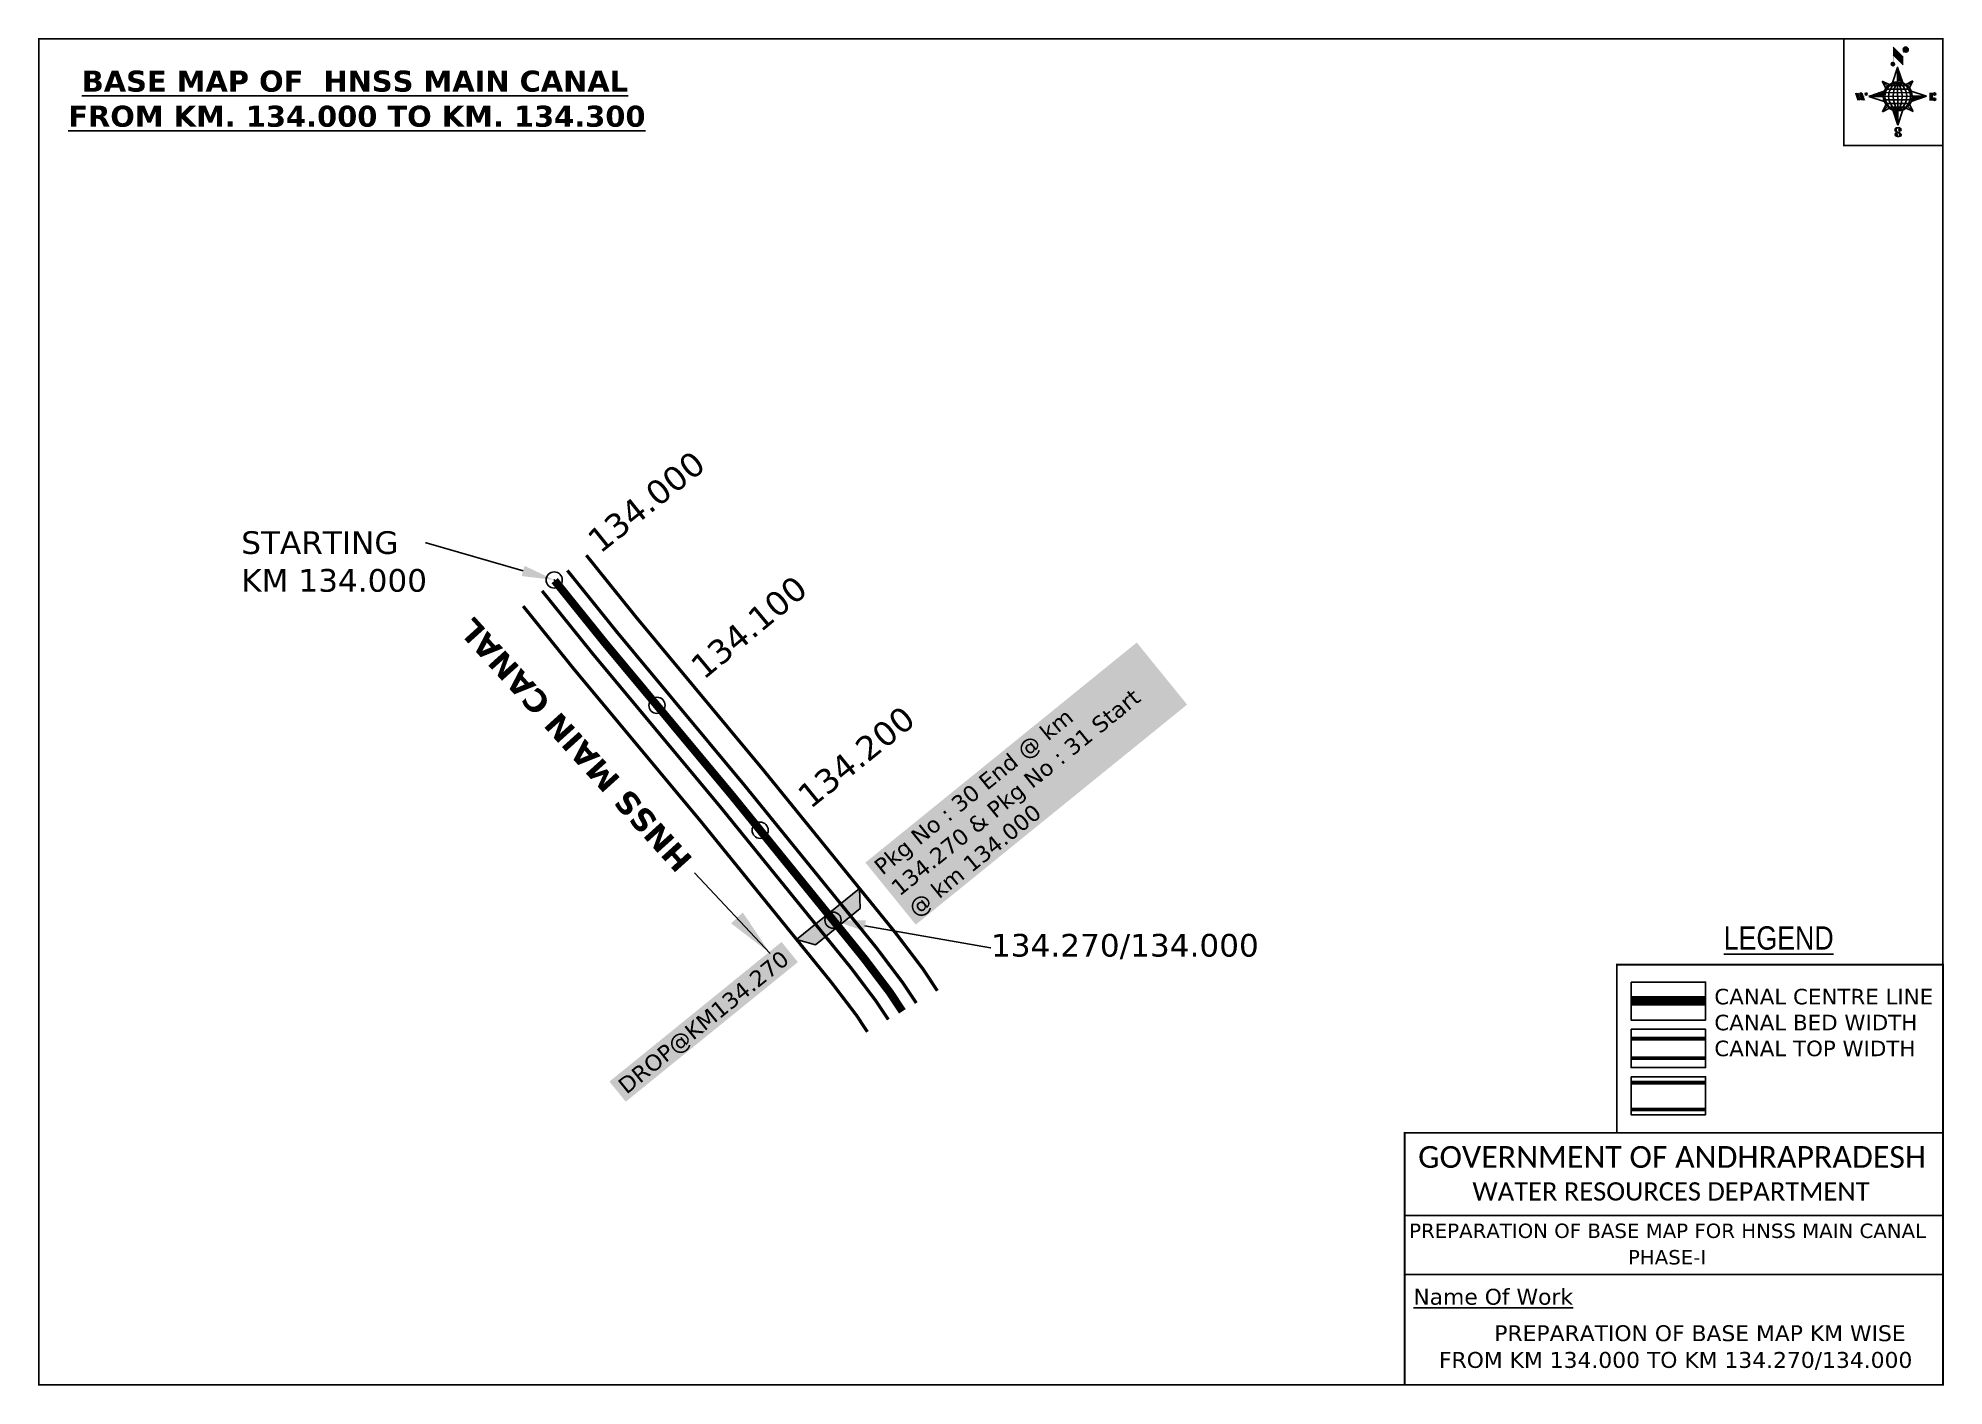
# Model space of a CAD drawing. Header units: inches. Extents: x 765311 to 769397, y 1690464 to 1692111.
# Drawn here: x 765311 to 766487, y 1691279 to 1692111 of the extents above.
import ezdxf
from ezdxf import colors
from ezdxf.entities.mleader import LeaderData, LeaderLine
from ezdxf.enums import TextEntityAlignment as Align
from ezdxf.math import Vec2, Vec3

# ---------------------------------------------------------------- set-up
doc = ezdxf.new("R2010")
doc.units = ezdxf.units.IN
doc.header["$MEASUREMENT"] = 0
doc.header["$PDMODE"] = 32
doc.header["$PDSIZE"] = 10
doc.linetypes.add('HIDDEN2', pattern=[0.1875, 0.125, -0.0625])
for name, color, linetype in [('AQUADUCT', 1, 'Continuous'), ('bord', 1, 'Continuous'), ('CANAL1', 1, 'Continuous'), ('CSMark', 72, 'Continuous'), ('DCBMS', 232, 'Continuous'), ('PAGE', 7, 'Continuous'), ('STRUCTURE', 5, 'Continuous'), ('TEXT', 7, 'Continuous')]:
    doc.layers.add(name, color=color, linetype=linetype)
doc.styles.add('ARIALN', font='ARIALN_1.TTF')
doc.styles.get("Standard").update_dxf_attribs({"font": 'verdana_0.ttf'})
doc.dimstyles.get("Standard").update_dxf_attribs({"dimtxt": 0.18, "dimasz": 0.18, "dimexe": 0.18, "dimexo": 0.0625, "dimgap": 0.09, "dimtad": 0, "dimtih": 1, "dimtoh": 1, "dimdec": 4, "dimzin": 0, "dimdsep": 46, "dimtxsty": 'Standard', "dimcen": 0.09, "dimadec": 0, "dimazin": 0, "dimtfac": 1, "dimtdec": 4, "dimtofl": 0, "dimtmove": 0, "dimatfit": 3, "dimfxl": 0, "dimtolj": 1, "dimtzin": 0, "dimarcsym": 0})
pattern_1 = [(267.297113149, (-8720374.938, 50637915.138), (10.5367255337, -0.497431438), [])]
pattern_2 = [(357.297113149, (-8720374.938, 50637915.138), (0.497431438, 10.5367255337), [])]

# ---------------------------------------------------------------- blocks, each defined once
blk = doc.blocks.new('*X16')
at = {"color": 0, "linetype": 'Continuous'}
for p, q in [((6321.6, 240.5), (6322.3, 241.2)), ((6321.6, 240.3), (6322.3, 241)), ((6321.6, 240.1), (6322.3, 240.8)), ((6321.6, 239.9), (6322.4, 240.7)), ((6321.6, 239.8), (6322.4, 240.6)), ((6321.6, 239.6), (6322.5, 240.5)), ((6321.6, 239.4), (6322.5, 240.3)), ((6321.6, 239.2), (6322.6, 240.2)), ((6321.7, 239.1), (6322.6, 240.1)), ((6321.8, 240.8), (6322.4, 241.4)), ((6321.8, 239), (6322.7, 240)), ((6321.8, 239), (6322.8, 239.9)), ((6321.9, 238.9), (6322.9, 239.8)), ((6322, 238.8), (6323, 239.7)), ((6322.1, 241.3), (6322.4, 241.6)), ((6322.1, 238.7), (6323.1, 239.6)), ((6322.2, 238.6), (6323.1, 239.6)), ((6322.3, 238.5), (6323.2, 239.5)), ((6322.4, 238.5), (6323.3, 239.4)), ((6322.5, 238.4), (6323.4, 239.3)), ((6322.7, 238.4), (6323.6, 239.3)), ((6322.8, 238.3), (6323.7, 239.2)), ((6322.9, 238.3), (6323.8, 239.1)), ((6323.1, 238.2), (6323.9, 239.1)), ((6323.2, 238.2), (6324, 239)), ((6323.3, 238.2), (6324.2, 239)), ((6323.5, 238.1), (6324.3, 238.9)), ((6323.7, 238.1), (6324.4, 238.9)), ((6323.8, 238.1), (6324.6, 238.8)), ((6324.1, 238.2), (6324.7, 238.8)), ((6324.3, 238.3), (6324.9, 238.8)), ((6324.6, 238.3), (6325.1, 238.8)), ((6324.8, 238.4), (6325.2, 238.8)), ((6325.1, 238.5), (6325.4, 238.8)), ((6325.4, 238.6), (6325.6, 238.8))]:
    blk.add_line(p, q, dxfattribs=at)
blk = doc.blocks.new('*X15')
at = {"color": 0, "linetype": 'Continuous'}
for p, q in [((6324.4, 240.3), (6324.5, 240.4)), ((6324.6, 240.3), (6324.8, 240.5)), ((6324.7, 240.2), (6325, 240.5)), ((6324.8, 240.2), (6325.2, 240.6)), ((6325, 240.1), (6325.5, 240.6)), ((6325.1, 240.1), (6325.6, 240.6)), ((6325.2, 240), (6325.8, 240.6)), ((6325.3, 240), (6326, 240.6)), ((6325.4, 239.9), (6326.1, 240.6)), ((6325.5, 239.8), (6326.2, 240.5)), ((6325.6, 239.8), (6326.3, 240.5)), ((6325.7, 239.7), (6326.5, 240.4)), ((6325.9, 239.6), (6326.6, 240.3)), ((6326, 239.5), (6326.7, 240.3)), ((6326, 239.4), (6326.8, 240.2)), ((6326.1, 239.3), (6327, 240.2)), ((6326.2, 239.3), (6327.1, 240.1)), ((6326.3, 239.2), (6327.1, 240)), ((6326.4, 239.1), (6327.2, 239.9)), ((6326.5, 239), (6327.3, 239.8)), ((6326.5, 238.9), (6327.4, 239.7)), ((6326.6, 238.8), (6327.5, 239.6)), ((6326.7, 238.7), (6327.5, 239.5)), ((6326.8, 238.6), (6327.6, 239.4)), ((6326.8, 238.5), (6327.7, 239.3)), ((6326.8, 236.5), (6327.4, 237)), ((6326.9, 238.3), (6327.8, 239.2)), ((6326.9, 238.2), (6327.9, 239.1)), ((6326.9, 236.8), (6327.6, 237.4)), ((6327, 238.1), (6327.8, 239)), ((6327, 237.9), (6327.8, 238.8)), ((6327, 237.8), (6327.8, 238.6)), ((6327, 237.6), (6327.8, 238.4)), ((6327, 237.4), (6327.8, 238.2)), ((6327, 237.3), (6327.8, 238)), ((6327, 237.1), (6327.8, 237.9))]:
    blk.add_line(p, q, dxfattribs=at)
blk = doc.blocks.new('H')
at = {"layer": 'bord', "extrusion": (0.000427885, 0.004792, 0.999988)}
h = blk.add_hatch(dxfattribs=at)
h.set_pattern_fill('LINE', color=8, scale=84.387686, angle=-2.7029, style=0)
h.set_pattern_definition(pattern_2)
h.paths.add_polyline_path([(-492, 786, -0.090992), (-448, 775), (-486, 912)])
h = blk.add_hatch(dxfattribs=at)
h.set_pattern_fill('LINE', color=8, scale=84.387686, angle=-92.7029, style=0)
h.set_pattern_definition(pattern_1)
h.paths.add_polyline_path([(-625, 665, -0.090992), (-615, 710), (-751, 671)])
h = blk.add_hatch(dxfattribs=at)
h.set_pattern_fill('LINE', color=8, scale=84.387686, angle=-2.7029, style=0)
h.set_pattern_definition(pattern_2)
h.paths.add_polyline_path([(-504, 533, -0.090992), (-549, 543), (-510, 406)])
h = blk.add_hatch(dxfattribs=at)
h.set_pattern_fill('LINE', color=8, scale=84.387686, angle=-92.7029, style=0)
h.set_pattern_definition(pattern_1)
h.paths.add_polyline_path([(-246, 647), (-372, 653, -0.090992), (-382, 609)])
for p, q in [((-519, 1020, -1217), (-435, 927, -1216)), ((-516, 1087, -1217), (-432, 994, -1217)), ((-538, 774, -1216), (-487, 906, -1216)), ((-487, 906, -1216), (-493, 780, -1216)), ((-487, 906, -1216), (-448, 769, -1216)), ((-865, 701, -1215), (-847, 638, -1215)), ((-847, 700, -1215), (-829, 637, -1215)), ((-829, 699, -1215), (-811, 636, -1215)), ((-829, 699, -1215), (-811, 698, -1215)), ((-811, 698, -1215), (-794, 635, -1215)), ((-752, 665, -1215), (-615, 704, -1215)), ((-627, 794, -1216), (-567, 760, -1216)), ((-627, 794, -1216), (-584, 747, -1215)), ((-599, 731, -1215), (-627, 794, -1216)), ((-421, 753, -1216), (-359, 781, -1216)), ((-359, 781, -1216), (-405, 739, -1216)), ((-359, 781, -1216), (-392, 721, -1215)), ((-379, 693, -1215), (-246, 641, -1215)), ((-213, 669, -1215), (-217, 601, -1215)), ((-752, 665, -1215), (-625, 659, -1215)), ((-619, 614, -1215), (-752, 665, -1215)), ((-639, 526, -1214), (-606, 585, -1215)), ((-639, 526, -1214), (-593, 568, -1215)), ((-577, 553, -1215), (-639, 526, -1214)), ((-511, 400, -1214), (-549, 537, -1214)), ((-460, 533, -1215), (-511, 400, -1214)), ((-505, 527, -1214), (-511, 400, -1214)), ((-371, 513, -1214), (-431, 546, -1215)), ((-371, 513, -1214), (-414, 560, -1215)), ((-399, 576, -1215), (-371, 513, -1214)), ((-246, 641, -1215), (-383, 603, -1215)), ((-373, 647, -1215), (-246, 641, -1215)), ((-197, 600, -1215), (-194, 668, -1215))]:
    blk.add_line(p, q, dxfattribs=at)
at = {"layer": 'bord', "color": 8, "linetype": 'ByBlock', "extrusion": (0.000427885, 0.004792, 0.999988)}
for p, q in [((-375, 679, -1215), (-620, 691, -1215)), ((-386, 711, -1215), (-605, 722, -1215)), ((-411, 744, -1216), (-578, 752, -1216)), ((-493, 780, -1216), (-505, 527, -1214)), ((-373, 647, -1215), (-625, 659, -1215)), ((-378, 616, -1215), (-623, 628, -1215)), ((-392, 585, -1215), (-611, 595, -1215)), ((-420, 555, -1215), (-587, 562, -1215))]:
    blk.add_line(p, q, dxfattribs=at)
at = {"layer": 'bord', "extrusion": (0.000427885, 0.004792, 0.999988), "elevation": -1212}
for points, const_width in [([(-522, 960), (-516, 1093)], 1.61), ([(-434, 933), (-428, 1066)], 1.61), ([(-870, 707), (-846, 706)], 0.642), ([(-829, 643), (-821, 678)], 0.642), ([(-793, 641), (-782, 694)], 0.642), ([(-223, 676), (-174, 673)], 0.706), ([(-829, 643), (-855, 644)], 0.642), ([(-811, 642), (-784, 641)], 0.642), ([(-177, 605), (-226, 607)], 0.706), ([(-195, 645), (-185, 644)], 0.706)]:
    blk.add_lwpolyline(points, dxfattribs=dict(at, const_width=const_width))
for points, const_width in [([(-414, 1073, 1), (-398, 1058, 1)], 22.3), ([(-530, 950, 1), (-520, 939, 1)], 14.8), ([(-776, 697, 1), (-769, 690, 1)], 8.9), ([(-180, 618, 1), (-173, 611, 1)], 9.79), ([(-178, 667, 1), (-171, 660, 1)], 9.79), ([(-490, 362, 1), (-498, 369, 1)], 11.1), ([(-525, 322, 1), (-533, 329, 1)], 11.1)]:
    blk.add_lwpolyline(points, format="xyb", close=True, dxfattribs=dict(at, const_width=const_width))
for points in [[(-537, 317), (-531, 310), (-520, 307), (-505, 307), (-494, 310), (-486, 318), (-487, 326), (-491, 333), (-494, 336), (-503, 341), (-522, 347), (-530, 352), (-534, 355), (-537, 363), (-537, 373), (-530, 381), (-520, 384), (-504, 384), (-493, 380), (-487, 373)], [(-522, 348), (-526, 354), (-528, 361), (-528, 371), (-526, 375), (-521, 381), (-515, 384)], [(-505, 307), (-499, 312), (-497, 319), (-497, 327), (-501, 335), (-509, 343)]]:
    blk.add_lwpolyline(points, dxfattribs=at)
at = {"layer": 'bord', "extrusion": (0.000427885, 0.004792, 0.999988)}
for centre, radius in [((-406, 1065, -1212), 22.3), ((-525, 944, -1212), 14.8), ((-773, 694, -1212), 8.9), ((-498, 659, -1212), 127), ((-177, 615, -1212), 9.79), ((-174, 663, -1212), 9.79), ((-494, 365, -1212), 11.1), ((-529, 325, -1212), 11.1)]:
    blk.add_circle(centre, radius, dxfattribs=at)
at = {"layer": 'bord', "color": 8, "linetype": 'ByBlock', "extrusion": (0.000427885, 0.004792, 0.999988)}
for centre, radius, start, end in [((-482, 658, -1212), 128, 94.9254, 259.6691), ((-437, 656, -1212), 141, 113.2864, 241.308), ((-316, 651, -1212), 222, 142.5892, 212.0053), ((-560, 662, -1212), 141, 293.2864, 61.308), ((-681, 668, -1212), 222, 322.5892, 32.0053), ((-515, 660, -1212), 128, 274.9254, 79.6691)]:
    blk.add_arc(centre, radius, start, end, dxfattribs=at)
at = {"layer": 'bord', "extrusion": (0.000427885, 0.004792, 0.999988)}
for points in [[(-516, 1093, -1212), (-431, 1000, -1212), (-519, 1026, -1212), (-434, 933, -1212)], [(-864, 707, -1212), (-846, 706, -1212), (-846, 644, -1212), (-829, 643, -1212)], [(-829, 705, -1212), (-811, 704, -1212), (-811, 642, -1212), (-793, 641, -1212)], [(-193, 674, -1212), (-197, 606, -1212), (-213, 675, -1212), (-216, 607, -1212)]]:
    blk.add_solid(points, dxfattribs=at)
at = {"layer": 'bord', "extrusion": (0.000427885, 0.004792, 0.999988), "xscale": 7.977342409717546, "yscale": 7.977342408231451, "zscale": 7.977342408476333, "rotation": 138.0840426661453}
for name, p in [('*X15', (38301, -31929, -1212)), ('*X16', (38314, -31951, -1212))]:
    blk.add_blockref(name, p, dxfattribs=at)

msp = doc.modelspace()

# ---------------------------------------------------------------- hatches: boundary and pattern name
at = {"layer": 'STRUCTURE'}
h = msp.add_hatch(color=0, dxfattribs=at)
h.set_gradient(color1=(0, 204, 0), tint=1, name='INVCYLINDER')
h.paths.add_polyline_path([(765790.9, 1691551.3), (765818.5, 1691573.7), (765818, 1691586.1), (765779.2, 1691554.6)])

# ---------------------------------------------------------------- linework, layer by layer
at = {"color": 3}
for p in [(765629.6, 1691776.5), (765693, 1691699.1), (765756.7, 1691622), (765801.7, 1691566.5)]:
    msp.add_point(p, dxfattribs=at)
at = {"layer": 'CANAL1', "color": 200, "const_width": 2}
for points in [[(765649.4, 1691791.8), (765680.2, 1691753.5), (765758.9, 1691658.9), (765840.3, 1691558.6), (765857, 1691536.6), (765866.1, 1691522.9)], [(765610.4, 1691760.4), (765641.5, 1691721.8), (765720.3, 1691627.2), (765800.9, 1691527.8), (765816.2, 1691507.7), (765822.9, 1691497.5)]]:
    msp.add_lwpolyline(points, dxfattribs=at)
at = {"layer": 'CANAL1', "color": 1, "linetype": 'HIDDEN2', "ltscale": 100, "const_width": 5}
msp.add_lwpolyline([(765629.9, 1691776.1), (765660.9, 1691737.6), (765739.6, 1691643.1), (765820.6, 1691543.2), (765836.6, 1691522.1), (765844.5, 1691510.2)], dxfattribs=at)
at = {"layer": 'CANAL1', "color": 5, "const_width": 2}
for points in [[(765853.1, 1691515.3), (765844.7, 1691527.9), (765828.5, 1691549.4), (765747.3, 1691649.4), (765668.6, 1691744), (765637.7, 1691782.4)], [(765622.1, 1691769.8), (765653.1, 1691731.3), (765731.9, 1691636.7), (765812.8, 1691537), (765828.4, 1691516.3), (765835.8, 1691505.1)]]:
    msp.add_lwpolyline(points, dxfattribs=at)
at = {"layer": 'CANAL1'}
msp.add_lwpolyline([(765820.6, 1691543.2), (765820.6, 1691543.2)], close=True, dxfattribs=at)
at = {"layer": 'CANAL1', "color": 1, "linetype": 'HIDDEN2', "ltscale": 100, "const_width": 6, "elevation": -0.4}
msp.add_lwpolyline([(766340.3, 1691516.6), (766294.3, 1691516.6)], dxfattribs=at)
at = {"layer": 'CANAL1', "color": 5, "const_width": 2.4, "elevation": -0.4}
for points in [[(766340.3, 1691493.3), (766294.3, 1691493.3)], [(766340.3, 1691481.3), (766294.3, 1691481.3)]]:
    msp.add_lwpolyline(points, dxfattribs=at)
at = {"layer": 'CANAL1', "color": 200, "const_width": 2.4, "elevation": -0.4}
for points in [[(766340.3, 1691466.1), (766294.3, 1691466.1)], [(766340.3, 1691449.6), (766294.3, 1691449.6)]]:
    msp.add_lwpolyline(points, dxfattribs=at)
at = {"layer": 'PAGE', "const_width": 1}
msp.add_lwpolyline([(765311.5, 1691279.6), (766486.8, 1691279.6), (766486.8, 1692110.6), (765311.5, 1692110.6), (765311.5, 1691279.6)], dxfattribs=at)
at = {"layer": 'PAGE'}
for points, const_width in [([(766486.8, 1692110.6), (766425.7, 1692110.6), (766425.7, 1692044.8), (766486.8, 1692044.8)], 1), ([(766486.8, 1691435.2), (766285.5, 1691435.2), (766285.5, 1691539), (766486.8, 1691539)], 1.2), ([(766154.6, 1691435.2), (766486.8, 1691435.2), (766486.8, 1691279.6), (766154.6, 1691279.6)], 1.2)]:
    msp.add_lwpolyline(points, close=True, dxfattribs=dict(at, const_width=const_width))
at = {"layer": 'PAGE', "elevation": -0.4}
for points in [[(766294.3, 1691528.3), (766340.3, 1691528.3), (766340.3, 1691504.8), (766294.3, 1691504.8)], [(766294.3, 1691499.1), (766340.3, 1691499.1), (766340.3, 1691475.5), (766294.3, 1691475.5)], [(766294.3, 1691469.8), (766340.3, 1691469.8), (766340.3, 1691446.3), (766294.3, 1691446.3)]]:
    msp.add_lwpolyline(points, close=True, dxfattribs=at)
at = {"layer": 'PAGE'}
for points in [[(766154.6, 1691384.2), (766486.8, 1691384.2)], [(766154.6, 1691347.8), (766486.8, 1691347.8)]]:
    msp.add_lwpolyline(points, dxfattribs=at)
at = {"layer": 'STRUCTURE', "color": 0}
for points in [[(765779.2, 1691554.6), (765818, 1691586.1)], [(765818, 1691586.1), (765818.5, 1691573.7)], [(765790.9, 1691551.3), (765818.5, 1691573.7)], [(765779.2, 1691554.6), (765790.9, 1691551.3)]]:
    msp.add_lwpolyline(points, dxfattribs=at)
msp.add_point((765801.7, 1691566.5), dxfattribs=at)

# ---------------------------------------------------------------- block references
at = {"layer": 'AQUADUCT', "color": 1, "xscale": 0.0703495379661093, "yscale": 0.07034953800030053, "zscale": 0.07034953795990817, "rotation": 3.078330607406165}
msp.add_blockref('H', (766496.4, 1692031.1, 85.4), dxfattribs=at)

# ---------------------------------------------------------------- texts
at = {"layer": 'CANAL1', "insert": (765706, 1691594.1), "char_height": 14, "width": 205.129, "attachment_point": 1, "rotation": 132.1086}
msp.add_mtext('\\pi0.96322;{\\fVerdana|b1|i0|c0|p34;HNSS MAIN CANAL}', dxfattribs=at)
at = {"layer": 'CSMark', "color": 1}
for s, rotation, p in [('134.000', 38.8312, (765653.2, 1691798.2)), ('134.100', 39.7956, (765717, 1691720.2)), ('134.200', 39.0446, (765782.9, 1691640.5))]:
    msp.add_text(s, height=15, rotation=rotation, dxfattribs=at).set_placement(p, align=Align.MIDDLE_LEFT)
at = {"layer": 'PAGE', "extrusion": (0.000201441, 0.004807, 0.999988), "style": 'ARIALN'}
msp.add_text('%%ULEGEND', height=14.4, rotation=359.9999, dxfattribs=at).set_placement((766385.4, 1691535.2, 8285.4), align=Align.MIDDLE)
at = {"layer": 'PAGE', "extrusion": (0.000201441, 0.004807, 0.999988)}
for s, height, p in [('PREPARATION OF BASE MAP FOR HNSS MAIN CANAL', 8.878, (766157.3, 1691350, 8284.5)), ('%%UName Of Work', 9.822, (766159.9, 1691308.8, 8283.1))]:
    msp.add_text(s, height=height, rotation=359.9999, dxfattribs=at).set_placement(p)
for s, height, p in [('PHASE-I', 8.88, (766316.5, 1691338.1, 8284.4)), ('PREPARATION OF BASE MAP KM WISE  ', 9.822, (766341.1, 1691291.2, 8283.2)), ('FROM KM 134.000 TO KM 134.270/134.000', 9.822, (766321.8, 1691274.7, 8283.2))]:
    msp.add_text(s, height=height, rotation=359.9999, dxfattribs=at).set_placement(p, align=Align.MIDDLE_CENTER)
at = {"layer": 'PAGE', "extrusion": (0.000201441, 0.004807, 0.999988), "attachment_point": 1, "text_direction": (1, -1e-06, -0.000201)}
for s, insert, char_height, width in [('CANAL CENTRE LINE CANAL BED WIDTH {\\H2.3741x; }CANAL TOP WIDTH{\\H1.9188x; }', (766345.7, 1691524.1, -0.4), 9.6, 168.926), ('\\pi3.5885;{\\fCalibri|b0|i0|c0|p34;\\H1.3333x;GOVERNMENT OF ANDHRAPRADESH\\P\\pi37.073;\\H0.83998x;WATER RESOURCES DEPARTMENT}', (766159.3, 1691427, -1.3), 10.059, 321.276)]:
    msp.add_mtext(s, dxfattribs=dict(at, insert=insert, char_height=char_height, width=width))
at = {"layer": 'STRUCTURE', "color": 5, "char_height": 10, "attachment_point": 1, "rotation": 39.0446, "bg_fill": 1, "box_fill_scale": 1.3, "bg_fill_color": 7, "bg_fill_true_color": 16777215, "bg_fill_transparency": 4390977}
for s, insert, width in [('Pkg No : 30 End @ km 134.270 & Pkg No : 31 Start @ km 134.000', (765825.9, 1691601.6), 209.657), ('DROP@KM134.270', (765667.9, 1691466.4), 130.819)]:
    msp.add_mtext(s, dxfattribs=dict(at, insert=insert, width=width))
at = {"layer": 'TEXT', "color": 1, "insert": (765316.2, 1692091), "char_height": 13, "width": 379.826, "attachment_point": 1}
msp.add_mtext('\\pi21.755;{\\fVerdana|b1|i0|c0|p34;\\LBASE MAP OF  HNSS MAIN CANAL \\P\\pi13.452;FROM KM. 134.000 TO KM. 134.300}', dxfattribs=at)

# ---------------------------------------------------------------- leaders
at = {"layer": 'CANAL1'}
msp.add_leader([(765762.9, 1691546), (765716.2, 1691595.8)], dimstyle='Standard', override={"dimasz": 30, "dimgap": 0.09, "dimtad": 0}, dxfattribs=at)
at = {"layer": 'DCBMS', "color": 5}
ml = msp.add_multileader_mtext('Standard', dxfattribs=at)
ml.set_content('STARTING\\PKM 134.000', color=5)
ml.set_leader_properties()
ml.build(insert=Vec2(0, 0))
ml.multileader.update_dxf_attribs({"dogleg_length": 0.36, "arrow_head_size": 20})
ctx = ml.context
ctx.base_point, ctx.char_height, ctx.arrow_head_size, ctx.landing_gap_size, ctx.plane_origin = Vec3(765436.3, 1691799.5), 14, 20, 0.09, Vec3(765590.1, 1691863.8)
notes = []
notes.append((ctx, [(0, (1, 1, 0), (765550.5, 1691799.5), (-1, 0), 0.36, [(0, [(765629.6, 1691776.5)], 0, [])])]))
ctx.mtext.insert, ctx.mtext.flow_direction = Vec3(765436.4, 1691806.6), 5
ml = msp.add_multileader_mtext('Standard', dxfattribs=at)
ml.set_content('134.270/134.000', color=5)
ml.set_leader_properties()
ml.build(insert=Vec2(0, 0))
ml.multileader.update_dxf_attribs({"dogleg_length": 0.36, "arrow_head_size": 20})
ctx = ml.context
ctx.base_point, ctx.char_height, ctx.arrow_head_size, ctx.landing_gap_size, ctx.plane_origin = Vec3(765899.1, 1691549.5), 14, 20, 0.09, Vec3(766148.5, 1691443.8)
notes.append((ctx, [(1, (1, 1, 0), (765898.8, 1691549.5), (1, 0), 0.36, [(0, [(765801.7, 1691566.5)], 0, [])])]))
ctx.mtext.insert, ctx.mtext.width, ctx.mtext.flow_direction = Vec3(765899.2, 1691558), 168.525, 5
for ctx, leaders in notes:
    for number, flags, end, landing, length, lines in leaders:
        leader = LeaderData()
        leader.index, (leader.has_last_leader_line, leader.has_dogleg_vector, leader.attachment_direction) = number, flags
        leader.last_leader_point, leader.dogleg_vector, leader.dogleg_length = Vec3(end), Vec3(landing), length
        for number, points, colour, breaks in lines:
            line = LeaderLine()
            line.index, line.vertices, line.color, line.breaks = number, Vec3.list(points), colors.encode_raw_color(colour), breaks
            leader.lines.append(line)
        ctx.leaders.append(leader)

doc.saveas('drawing.dxf')
